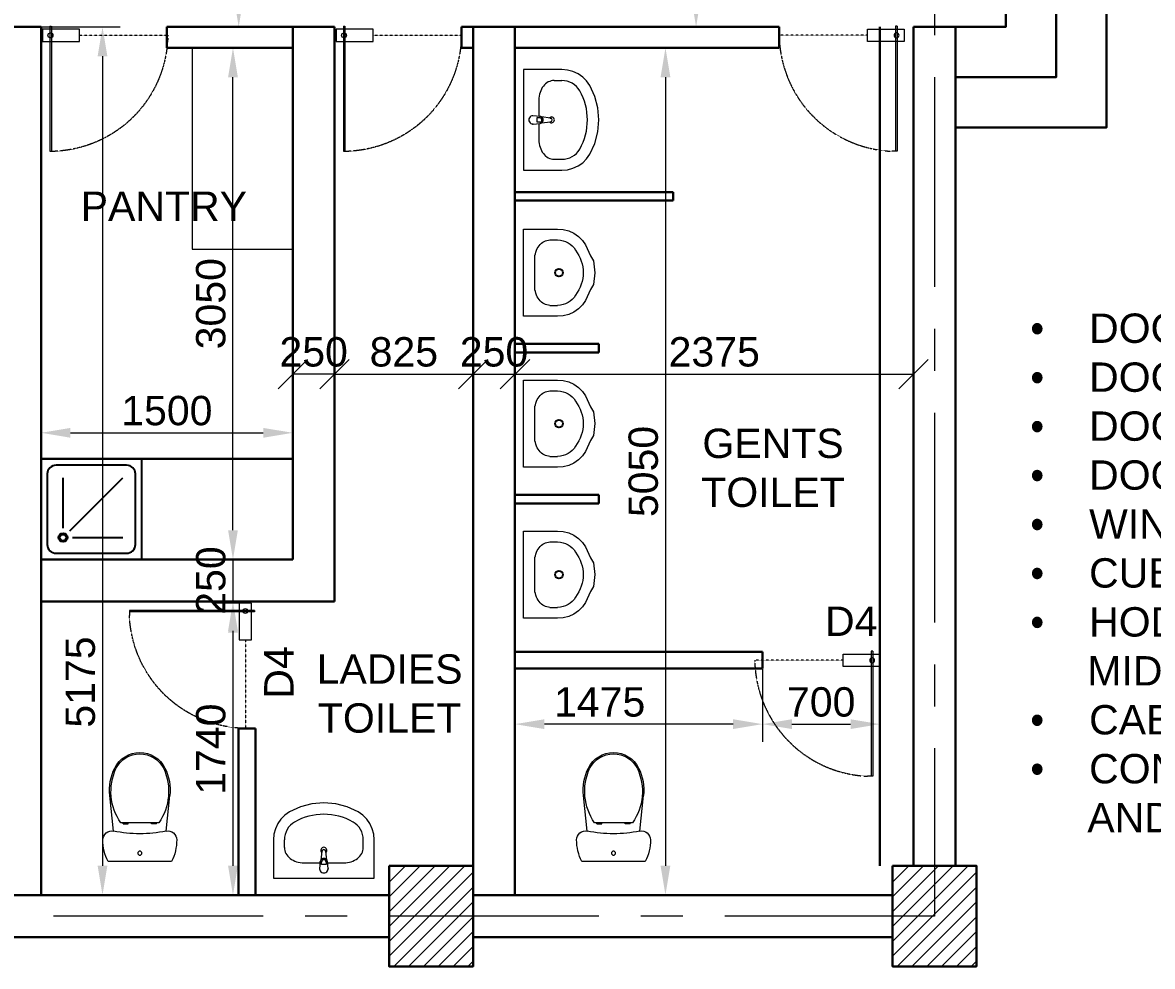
# Model space of a CAD drawing. Header units: millimetres. Extents: x 131588 to 171225, y -200198 to -177978.
# Drawn here: x 148475 to 155209, y -193518 to -187893 of the extents above; entities that cross this region are included whole.
import ezdxf

# ---------------------------------------------------------------- set-up
doc = ezdxf.new("R2010")
doc.units = ezdxf.units.MM
doc.header["$MEASUREMENT"] = 0
doc.linetypes.add('CENTER', pattern=[2, 1.25, -0.25, 0.25, -0.25])
doc.linetypes.add('DASHED2', pattern=[0.375, 0.25, -0.125])
doc.layers.get('0').update_dxf_attribs({"color": 255, "lineweight": 25})
doc.layers.add('ceco.net 360', color=7, linetype='Continuous')
doc.layers.add('ceco.net 367', color=7, linetype='Continuous')
for name, color, linetype, lineweight in [('CEN-1', 1, 'CENTER', 18), ('DIMENSION', 84, 'Continuous', 15), ('DIMLINE', 10, 'Continuous', 18), ('GLASS', 145, 'Continuous', 5), ('MAIN', 3, 'Continuous', 30), ('MAIN-4', 6, 'Continuous', 30), ('SEC', 253, 'Continuous', 15), ('TEXT-1', 7, 'Continuous', 20)]:
    doc.layers.add(name, color=color, linetype=linetype, lineweight=lineweight)
doc.styles.get("Standard").update_dxf_attribs({"font": ''})
doc.styles.get('Standard').set_extended_font_data('Arial')
doc.dimstyles.new('DIM-50', dxfattribs={"dimscale": 50, "dimtxt": 2.5, "dimasz": 2.5, "dimexe": 1.5, "dimexo": 0.05, "dimgap": 0.6, "dimtad": 1, "dimzin": 9, "dimdsep": 46, "dimtxsty": 'Standard', "dimcen": 0, "dimclrd": 32, "dimclre": 32, "dimadec": 0, "dimazin": 0, "dimtp": 0.1, "dimtm": 0.1, "dimtfac": 0.71, "dimtofl": 0, "dimtmove": 1, "dimatfit": 3, "dimfxl": 1, "dimtolj": 1, "dimtzin": 7, "dimlwd": -1, "dimlwe": -1, "dimarcsym": 1})
doc.dimstyles.new('DIM-50$0', dxfattribs={"dimscale": 50, "dimtxt": 2.5, "dimasz": 2.5, "dimexe": 1.5, "dimexo": 0.05, "dimgap": 0.6, "dimtad": 1, "dimzin": 9, "dimdsep": 46, "dimtxsty": 'Standard', "dimcen": 0, "dimclrd": 32, "dimclre": 32, "dimadec": 0, "dimazin": 0, "dimtp": 0.1, "dimtm": 0.1, "dimtfac": 0.71, "dimtofl": 0, "dimtmove": 1, "dimatfit": 3, "dimfxl": 1, "dimtolj": 1, "dimtzin": 7, "dimlwd": -1, "dimlwe": -1, "dimarcsym": 1})

# ---------------------------------------------------------------- blocks, each defined once
blk = doc.blocks.new('gd1')
at = {"layer": 'GLASS', "color": 4, "linetype": 'DASHED2', "ltscale": 0.001}
blk.add_line((345380.4, -498507.9), (345380.4, -497801.8), dxfattribs=at)
at = {"layer": 'GLASS'}
for p, q in [((345331.4, -498507.9), (345429.4, -498507.9)), ((345331.4, -498801.8), (345331.4, -498507.9)), ((345429.4, -498507.9), (345429.4, -498801.8)), ((345429.4, -498801.8), (345331.4, -498801.8))]:
    blk.add_line(p, q, dxfattribs=at)
at = {"layer": 'GLASS', "color": 4}
for p, q in [((344453.9, -498744), (344453.9, -498702.2)), ((345453.9, -498732), (344453.9, -498732)), ((345453.9, -498744), (345453.9, -498732.3)), ((345453.9, -498744), (344453.9, -498744))]:
    blk.add_line(p, q, dxfattribs=at)
at = {"layer": 'GLASS', "color": 4, "linetype": 'DASHED2'}
blk.add_ellipse((345430.5, -498780.7), major_axis=(-687, 717.8), ratio=0.969274, start_param=-0.727797, end_param=0.74268, dxfattribs=at)
at = {"layer": 'GLASS', "extrusion": (8.38188e-23, -2.79396e-23, -1)}
blk.add_ellipse((345379.9, -498739.7), major_axis=(-13.9, 13.9), ratio=1, start_param=6.283185307179586, end_param=12.56637061435917, dxfattribs=at)
blk = doc.blocks.new('*D615')
at = {"layer": 'Defpoints', "color": 0, "ltscale": 100, "transparency": 16777216}
for p in [(149625.5, -188043.1, 0), (149728.7, -188043.1), (149625.5, -191093.1)]:
    blk.add_point(p, dxfattribs=at)
at = {"layer": 'DIMLINE', "color": 32, "linetype": 'ByBlock', "ltscale": 100, "transparency": 16777216}
for p, q in [((149629, -188043.1), (149833.7, -188043.1)), ((149728.7, -190918.1), (149728.7, -188218.1)), ((149629, -191093.1), (149833.7, -191093.1))]:
    blk.add_line(p, q, dxfattribs=at)
at = {"layer": 'DIMLINE', "color": 32, "ltscale": 100, "transparency": 16777216}
for points in [[(149699.5, -188218.1), (149757.8, -188218.1), (149728.7, -188043.1)], [(149699.5, -190918.1), (149757.8, -190918.1), (149728.7, -191093.1)]]:
    blk.add_solid(points, dxfattribs=at)
at = {"layer": 'DIMLINE', "color": 0, "ltscale": 100, "transparency": 16777216, "insert": (149597.3, -189568.1), "char_height": 175, "attachment_point": 5, "rotation": 90}
blk.add_mtext('\\A1;3050', dxfattribs=at)
blk = doc.blocks.new('*D616')
at = {"layer": 'Defpoints', "color": 0, "ltscale": 100, "transparency": 16777216}
for p in [(148584.6, -190324.7), (150084.6, -190324.7), (150084.6, -190337.6)]:
    blk.add_point(p, dxfattribs=at)
at = {"layer": 'DIMLINE', "color": 32, "linetype": 'ByBlock', "ltscale": 100, "transparency": 16777216}
for p, q in [((148584.6, -190328.2), (148584.6, -190442.6)), ((148759.6, -190337.6), (149909.6, -190337.6)), ((150084.6, -190328.2), (150084.6, -190442.6))]:
    blk.add_line(p, q, dxfattribs=at)
at = {"layer": 'DIMLINE', "color": 32, "ltscale": 100, "transparency": 16777216}
for points in [[(148759.6, -190308.5), (148759.6, -190366.8), (148584.6, -190337.6)], [(149909.6, -190308.5), (149909.6, -190366.8), (150084.6, -190337.6)]]:
    blk.add_solid(points, dxfattribs=at)
at = {"layer": 'DIMLINE', "color": 0, "ltscale": 100, "transparency": 16777216, "insert": (149334.6, -190206.3), "char_height": 175, "attachment_point": 5}
blk.add_mtext('\\A1;1500', dxfattribs=at)
blk = doc.blocks.new('_Oblique')
at = {"color": 0, "linetype": 'ByBlock', "lineweight": -2}
blk.add_line((-0.5, -0.5), (0.5, 0.5), dxfattribs=at)
blk = doc.blocks.new('*D618')
at = {"layer": 'Defpoints', "color": 0, "ltscale": 100, "transparency": 16777216}
for p in [(150334.6, -189905.6), (151159.6, -189905.6), (151159.6, -189987.6)]:
    blk.add_point(p, dxfattribs=at)
at = {"layer": 'DIMLINE', "color": 32, "linetype": 'ByBlock', "ltscale": 100, "transparency": 16777216}
for p, q in [((150334.6, -189909.1), (150334.6, -190092.6)), ((151159.6, -189909.1), (151159.6, -190092.6)), ((150334.6, -189987.6), (151159.6, -189987.6))]:
    blk.add_line(p, q, dxfattribs=at)
at = {"layer": 'DIMLINE', "color": 32, "ltscale": 100, "transparency": 16777216, "xscale": 175, "yscale": 175, "zscale": 175, "rotation": 180}
blk.add_blockref('_Oblique', (150334.6, -189987.6), dxfattribs=at)
at = {"layer": 'DIMLINE', "color": 32, "ltscale": 100, "transparency": 16777216, "xscale": 175, "yscale": 175, "zscale": 175}
blk.add_blockref('_Oblique', (151159.6, -189987.6), dxfattribs=at)
at = {"layer": 'DIMLINE', "color": 0, "ltscale": 100, "transparency": 16777216, "insert": (150747.1, -189856.3), "char_height": 175, "attachment_point": 5}
blk.add_mtext('\\A1;825', dxfattribs=at)
blk = doc.blocks.new('*D619')
at = {"layer": 'Defpoints', "color": 0, "ltscale": 100, "transparency": 16777216}
for p in [(151159.6, -189905.6), (151409.6, -189972.8), (151409.6, -189987.6)]:
    blk.add_point(p, dxfattribs=at)
at = {"layer": 'DIMLINE', "color": 32, "linetype": 'ByBlock', "ltscale": 100, "transparency": 16777216}
for p, q in [((151159.6, -189909.1), (151159.6, -190092.6)), ((151159.6, -189987.6), (151409.6, -189987.6)), ((151409.6, -189976.3), (151409.6, -190092.6))]:
    blk.add_line(p, q, dxfattribs=at)
at = {"layer": 'DIMLINE', "color": 32, "ltscale": 100, "transparency": 16777216, "xscale": 175, "yscale": 175, "zscale": 175, "rotation": 180}
blk.add_blockref('_Oblique', (151159.6, -189987.6), dxfattribs=at)
at = {"layer": 'DIMLINE', "color": 32, "ltscale": 100, "transparency": 16777216, "xscale": 175, "yscale": 175, "zscale": 175}
blk.add_blockref('_Oblique', (151409.6, -189987.6), dxfattribs=at)
at = {"layer": 'DIMLINE', "color": 0, "ltscale": 100, "transparency": 16777216, "insert": (151284.6, -189856.3), "char_height": 175, "attachment_point": 5}
blk.add_mtext('\\A1;250', dxfattribs=at)
blk = doc.blocks.new('*D620')
at = {"layer": 'Defpoints', "color": 0, "ltscale": 100, "transparency": 16777216}
for p in [(151409.6, -189972.8), (153784.6, -189972.8), (153784.6, -189987.6)]:
    blk.add_point(p, dxfattribs=at)
at = {"layer": 'DIMLINE', "color": 32, "linetype": 'ByBlock', "ltscale": 100, "transparency": 16777216}
for p, q in [((151409.6, -189976.3), (151409.6, -190092.6)), ((151409.6, -189987.6), (153784.6, -189987.6)), ((153784.6, -189976.3), (153784.6, -190092.6))]:
    blk.add_line(p, q, dxfattribs=at)
at = {"layer": 'DIMLINE', "color": 32, "ltscale": 100, "transparency": 16777216, "xscale": 175, "yscale": 175, "zscale": 175, "rotation": 180}
blk.add_blockref('_Oblique', (151409.6, -189987.6), dxfattribs=at)
at = {"layer": 'DIMLINE', "color": 32, "ltscale": 100, "transparency": 16777216, "xscale": 175, "yscale": 175, "zscale": 175}
blk.add_blockref('_Oblique', (153784.6, -189987.6), dxfattribs=at)
at = {"layer": 'DIMLINE', "color": 0, "ltscale": 100, "transparency": 16777216, "insert": (152597.1, -189856.2), "char_height": 175, "attachment_point": 5}
blk.add_mtext('\\A1;2375', dxfattribs=at)
blk = doc.blocks.new('*D621')
at = {"layer": 'Defpoints', "color": 0, "ltscale": 100, "transparency": 16777216}
for p in [(150334.6, -189905.6), (150084.6, -189982), (150084.6, -189987.6)]:
    blk.add_point(p, dxfattribs=at)
at = {"layer": 'DIMLINE', "color": 32, "linetype": 'ByBlock', "ltscale": 100, "transparency": 16777216}
for p, q in [((150334.6, -189909.1), (150334.6, -190092.6)), ((150084.6, -189985.5), (150084.6, -190092.6)), ((150334.6, -189987.6), (150084.6, -189987.6))]:
    blk.add_line(p, q, dxfattribs=at)
at = {"layer": 'DIMLINE', "color": 32, "ltscale": 100, "transparency": 16777216, "xscale": 175, "yscale": 175, "zscale": 175, "rotation": 180}
blk.add_blockref('_Oblique', (150084.6, -189987.6), dxfattribs=at)
at = {"layer": 'DIMLINE', "color": 32, "ltscale": 100, "transparency": 16777216, "xscale": 175, "yscale": 175, "zscale": 175}
blk.add_blockref('_Oblique', (150334.6, -189987.6), dxfattribs=at)
at = {"layer": 'DIMLINE', "color": 0, "ltscale": 100, "transparency": 16777216, "insert": (150209.6, -189856.3), "char_height": 175, "attachment_point": 5}
blk.add_mtext('\\A1;250', dxfattribs=at)
blk = doc.blocks.new('*D622')
at = {"layer": 'Defpoints', "color": 0, "ltscale": 100, "transparency": 16777216}
for p in [(149625.5, -191093.1), (149728.7, -191343.1), (149766.3, -191343.1)]:
    blk.add_point(p, dxfattribs=at)
at = {"layer": 'DIMLINE', "color": 32, "linetype": 'ByBlock', "ltscale": 100, "transparency": 16777216}
for p, q in [((149728.7, -190918.1), (149728.7, -190743.1)), ((149629, -191093.1), (149833.7, -191093.1)), ((149728.7, -191093.1), (149728.7, -191343.1)), ((149762.8, -191343.1), (149623.7, -191343.1)), ((149728.7, -191518.1), (149728.7, -191693.1))]:
    blk.add_line(p, q, dxfattribs=at)
at = {"layer": 'DIMLINE', "color": 32, "ltscale": 100, "transparency": 16777216}
for points in [[(149699.5, -190918.1), (149757.8, -190918.1), (149728.7, -191093.1)], [(149699.5, -191518.1), (149757.8, -191518.1), (149728.7, -191343.1)]]:
    blk.add_solid(points, dxfattribs=at)
at = {"layer": 'DIMLINE', "color": 0, "ltscale": 100, "transparency": 16777216, "insert": (149597.3, -191218.1), "char_height": 175, "attachment_point": 5, "rotation": 90}
blk.add_mtext('\\A1;250', dxfattribs=at)
blk = doc.blocks.new('*D623')
at = {"layer": 'Defpoints', "color": 0, "ltscale": 100, "transparency": 16777216}
for p in [(149766.3, -191353.1, 0), (149728.7, -193093.1), (149766.3, -193093.1)]:
    blk.add_point(p, dxfattribs=at)
at = {"layer": 'DIMLINE', "color": 32, "linetype": 'ByBlock', "ltscale": 100, "transparency": 16777216}
for p, q in [((149762.8, -191353.1), (149623.7, -191353.1)), ((149728.7, -191528.1), (149728.7, -192918.1)), ((149762.8, -193093.1), (149623.7, -193093.1))]:
    blk.add_line(p, q, dxfattribs=at)
at = {"layer": 'DIMLINE', "color": 32, "ltscale": 100, "transparency": 16777216}
for points in [[(149699.5, -191528.1), (149757.8, -191528.1), (149728.7, -191353.1)], [(149699.5, -192918.1), (149757.8, -192918.1), (149728.7, -193093.1)]]:
    blk.add_solid(points, dxfattribs=at)
at = {"layer": 'DIMLINE', "color": 0, "ltscale": 100, "transparency": 16777216, "insert": (149597.3, -192223.1), "char_height": 175, "attachment_point": 5, "rotation": 90}
blk.add_mtext('\\A1;1740', dxfattribs=at)
blk = doc.blocks.new('*D624')
at = {"layer": 'Defpoints', "color": 0, "ltscale": 100, "transparency": 16777216}
for p in [(152286.7, -188043.1), (152306.3, -193093.1), (152452.2, -193093.1)]:
    blk.add_point(p, dxfattribs=at)
at = {"layer": 'DIMLINE', "color": 32, "linetype": 'ByBlock', "ltscale": 100, "transparency": 16777216}
for p, q in [((152290.2, -188043.1), (152411.3, -188043.1)), ((152306.3, -188218.1), (152306.3, -192918.1)), ((152448.7, -193093.1), (152201.3, -193093.1))]:
    blk.add_line(p, q, dxfattribs=at)
at = {"layer": 'DIMLINE', "color": 32, "ltscale": 100, "transparency": 16777216}
for points in [[(152277.2, -188218.1), (152335.5, -188218.1), (152306.3, -188043.1)], [(152277.2, -192918.1), (152335.5, -192918.1), (152306.3, -193093.1)]]:
    blk.add_solid(points, dxfattribs=at)
at = {"layer": 'DIMLINE', "color": 0, "ltscale": 100, "transparency": 16777216, "insert": (152175, -190568.1), "char_height": 175, "attachment_point": 5, "rotation": 90}
blk.add_mtext('\\A1;5050', dxfattribs=at)
blk = doc.blocks.new('*D640')
at = {"layer": 'Defpoints', "color": 0, "ltscale": 100, "transparency": 16777216}
for p in [(148584.6, -187918.1), (148584.6, -193093.1), (148951.1, -193093.1)]:
    blk.add_point(p, dxfattribs=at)
at = {"layer": 'DIMLINE', "color": 32, "linetype": 'ByBlock', "ltscale": 100, "transparency": 16777216}
for p, q in [((148588.1, -187918.1), (149056.1, -187918.1)), ((148951.1, -188093.1), (148951.1, -192918.1)), ((148588.1, -193093.1), (149056.1, -193093.1))]:
    blk.add_line(p, q, dxfattribs=at)
at = {"layer": 'DIMLINE', "color": 32, "ltscale": 100, "transparency": 16777216}
for points in [[(148921.9, -188093.1), (148980.3, -188093.1), (148951.1, -187918.1)], [(148921.9, -192918.1), (148980.3, -192918.1), (148951.1, -193093.1)]]:
    blk.add_solid(points, dxfattribs=at)
at = {"layer": 'DIMLINE', "color": 0, "ltscale": 100, "transparency": 16777216, "insert": (148819.7, -191823.3), "char_height": 175, "attachment_point": 5, "rotation": 90}
blk.add_mtext('\\A1;5175', dxfattribs=at)
blk = doc.blocks.new('*D659')
at = {"layer": 'Defpoints', "color": 0, "ltscale": 100, "transparency": 16777216}
for p in [(151409.6, -191743.1, 0), (152884.6, -191743.1), (151409.6, -192074.1)]:
    blk.add_point(p, dxfattribs=at)
at = {"layer": 'DIMLINE', "color": 32, "linetype": 'ByBlock', "ltscale": 100, "transparency": 16777216}
for p, q in [((151409.6, -191746.6), (151409.6, -192179.1)), ((152884.6, -191746.6), (152884.6, -192179.1)), ((152709.6, -192074.1), (151584.6, -192074.1))]:
    blk.add_line(p, q, dxfattribs=at)
at = {"layer": 'DIMLINE', "color": 32, "ltscale": 100, "transparency": 16777216}
for points in [[(151584.6, -192045), (151584.6, -192103.3), (151409.6, -192074.1)], [(152709.6, -192045), (152709.6, -192103.3), (152884.6, -192074.1)]]:
    blk.add_solid(points, dxfattribs=at)
at = {"layer": 'DIMLINE', "color": 0, "ltscale": 100, "transparency": 16777216, "insert": (151914.3, -191942.8), "char_height": 175, "attachment_point": 5}
blk.add_mtext('\\A1;1475', dxfattribs=at)
blk = doc.blocks.new('*D660')
at = {"layer": 'Defpoints', "color": 0, "ltscale": 100, "transparency": 16777216}
for p in [(152884.6, -191743.1), (153584.6, -191957.5), (153584.6, -192074.1)]:
    blk.add_point(p, dxfattribs=at)
at = {"layer": 'DIMLINE', "color": 32, "linetype": 'ByBlock', "ltscale": 100, "transparency": 16777216}
for p, q in [((152884.6, -191746.6), (152884.6, -192179.1)), ((153584.6, -191961), (153584.6, -192179.1)), ((153059.6, -192074.1), (153409.6, -192074.1))]:
    blk.add_line(p, q, dxfattribs=at)
at = {"layer": 'DIMLINE', "color": 32, "ltscale": 100, "transparency": 16777216}
for points in [[(153059.6, -192045), (153059.6, -192103.3), (152884.6, -192074.1)], [(153409.6, -192045), (153409.6, -192103.3), (153584.6, -192074.1)]]:
    blk.add_solid(points, dxfattribs=at)
at = {"layer": 'DIMLINE', "color": 0, "ltscale": 100, "transparency": 16777216, "insert": (153234.6, -191942.8), "char_height": 175, "attachment_point": 5}
blk.add_mtext('\\A1;700', dxfattribs=at)
blk = doc.blocks.new('*D675')
at = {"layer": 'Defpoints', "color": 0, "ltscale": 100, "transparency": 16777216}
for p in [(149622.2, -186668.1), (149762.8, -186668.1), (149622.2, -187918.1, 0)]:
    blk.add_point(p, dxfattribs=at)
at = {"layer": 'DIMLINE', "color": 32, "linetype": 'ByBlock', "ltscale": 100, "transparency": 16777216}
for p, q in [((149625.7, -186668.1), (149867.8, -186668.1)), ((149762.8, -187743.1), (149762.8, -186843.1)), ((149625.7, -187918.1), (149867.8, -187918.1))]:
    blk.add_line(p, q, dxfattribs=at)
at = {"layer": 'DIMLINE', "color": 32, "ltscale": 100, "transparency": 16777216}
for points in [[(149733.6, -186843.1), (149792, -186843.1), (149762.8, -186668.1)], [(149733.6, -187743.1), (149792, -187743.1), (149762.8, -187918.1)]]:
    blk.add_solid(points, dxfattribs=at)
at = {"layer": 'DIMLINE', "color": 0, "ltscale": 100, "transparency": 16777216, "insert": (149631.4, -187293.1), "char_height": 175, "attachment_point": 5, "rotation": 90}
blk.add_mtext('\\A1;1250', dxfattribs=at)
blk = doc.blocks.new('*D669')
at = {"layer": 'Defpoints', "color": 0, "ltscale": 100, "transparency": 16777216}
for p in [(152465.7, -186343.1), (152488.9, -186343.1), (152465.7, -187918.1)]:
    blk.add_point(p, dxfattribs=at)
at = {"layer": 'DIMLINE', "color": 32, "linetype": 'ByBlock', "ltscale": 100, "transparency": 16777216}
for p, q in [((152469.2, -186343.1), (152593.9, -186343.1)), ((152488.9, -187743.1), (152488.9, -186518.1)), ((152469.2, -187918.1), (152593.9, -187918.1))]:
    blk.add_line(p, q, dxfattribs=at)
at = {"layer": 'DIMLINE', "color": 32, "ltscale": 100, "transparency": 16777216}
for points in [[(152459.7, -186518.1), (152518.1, -186518.1), (152488.9, -186343.1)], [(152459.7, -187743.1), (152518.1, -187743.1), (152488.9, -187918.1)]]:
    blk.add_solid(points, dxfattribs=at)
at = {"layer": 'DIMLINE', "color": 0, "ltscale": 100, "transparency": 16777216, "insert": (152357.5, -187130.6), "char_height": 175, "attachment_point": 5, "rotation": 90}
blk.add_mtext('\\A1;1575', dxfattribs=at)

msp = doc.modelspace()

# ---------------------------------------------------------------- hatches: boundary and pattern name
at = {"layer": 'SEC', "ltscale": 100}
h = msp.add_hatch(dxfattribs=at)
h.set_pattern_fill('ANSI31', color=8, scale=500)
h.set_pattern_definition([(45, (83442.82, -174053.416), (-44.194174, 44.194174), [])])
h.paths.add_polyline_path([(150659.578, -192918.138), (151159.578, -192918.138), (151159.578, -193518.138), (150659.578, -193518.138)])
h = msp.add_hatch(dxfattribs=at)
h.set_pattern_fill('ANSI31', color=8, scale=500)
h.set_pattern_definition([(45, (86442.82, -174053.416), (-44.194174, 44.194174), [])])
h.paths.add_polyline_path([(153659.578, -192918.138), (154159.578, -192918.138), (154159.578, -193518.138), (153659.578, -193518.138)])

# ---------------------------------------------------------------- linework, layer by layer
at = {"layer": 'ceco.net 360', "linetype": 'Continuous'}
for centre in [(151671.64, -189383.131, 0), (151671.64, -190283.131, 0), (151671.64, -190283.131, 0), (151671.64, -191183.131, 0)]:
    msp.add_circle(centre, 22.79, dxfattribs=at)
at = {"layer": 'ceco.net 367', "linetype": 'Continuous'}
for p, q in [((149184.578, -190493.138), (148584.578, -190493.138)), ((148584.578, -190493.138), (148584.578, -191093.138)), ((149184.578, -191093.138), (149184.578, -190493.138)), ((149094.578, -190530.638), (148674.578, -190530.638)), ((148622.078, -190583.138), (148622.078, -191003.138)), ((148715.828, -190905.638), (148715.828, -190605.638)), ((148755.602, -190922.113), (149072.078, -190605.638)), ((149147.078, -191003.138), (149147.078, -190583.138)), ((148772.078, -190961.888), (149072.078, -190961.888)), ((148584.578, -191093.138), (149184.578, -191093.138)), ((148674.578, -191055.638), (149094.578, -191055.638))]:
    msp.add_line(p, q, dxfattribs=at)
for centre, major_axis, start_param, end_param in [((148674.578, -190583.138), (-37.123, -37.123), 3.92699082, 5.49778714), ((149094.578, -190583.138), (-37.123, 37.123), 3.92699082, 5.49778714), ((148715.828, -190961.888), (-18.562, 18.562), 5.49778714, 11.78097245), ((148715.828, -190961.888), (-13.258, 13.258), 5.49778714, 11.78097245), ((148674.578, -191003.138), (-37.123, 37.123), 0.78539816, 2.35619449), ((149094.578, -191003.138), (-37.123, -37.123), 0.78539816, 2.35619449)]:
    msp.add_ellipse(centre, major_axis=major_axis, ratio=1, start_param=start_param, end_param=end_param, dxfattribs=at)
at = {"layer": 'CEN-1', "ltscale": 1000}
msp.add_lwpolyline([(133909.578, -180218.138), (153909.578, -180218.138), (153909.578, -193218.138), (133909.578, -193218.138)], close=True, dxfattribs=at)
at = {"layer": 'MAIN', "linetype": 'Continuous', "lineweight": 20}
for p, q in [((151688.663, -188172.538, 0), (151459.572, -188172.538, 0)), ((151459.572, -188172.538, 0), (151459.572, -188772.538, 0)), ((151722.385, -188175.433, 0), (151688.663, -188172.538, 0)), ((151755.029, -188184.025, 0), (151722.385, -188175.433, 0)), ((151785.552, -188198.039, 0), (151755.029, -188184.025, 0)), ((151812.979, -188217.029, 0), (151785.552, -188198.039, 0)), ((151642.845, -188237.755, 0), (151688.663, -188237.755, 0)), ((151836.432, -188240.386, 0), (151812.979, -188217.029, 0)), ((151855.163, -188267.364, 0), (151836.432, -188240.386, 0)), ((151885.104, -188332.556, 0), (151855.163, -188267.364, 0)), ((151903.403, -188401.577, 0), (151885.104, -188332.556, 0)), ((151551.89, -188353.712, 0), (151551.89, -188450.875, 0)), ((151909.558, -188472.538, 0), (151903.403, -188401.577, 0)), ((151558.843, -188451.538, 0), (151516.89, -188447.538, 0)), ((151541.8, -188458.938, 0), (151556.671, -188458.938, 0)), ((151541.8, -188486.138, 0), (151541.8, -188458.938, 0)), ((151621.29, -188461.438, 0), (151568.356, -188454.808, 0)), ((151903.403, -188543.499, 0), (151909.558, -188472.538, 0)), ((151516.89, -188497.538, 0), (151558.843, -188493.538, 0)), ((151556.671, -188486.138, 0), (151541.8, -188486.138, 0)), ((151551.89, -188494.201, 0), (151551.89, -188591.364, 0)), ((151568.356, -188490.268, 0), (151621.29, -188483.638, 0)), ((151885.104, -188612.52, 0), (151903.403, -188543.499, 0)), ((151836.432, -188704.69, 0), (151855.163, -188677.712, 0)), ((151855.163, -188677.712, 0), (151885.104, -188612.52, 0)), ((151642.845, -188707.321, 0), (151688.663, -188707.321, 0)), ((151785.552, -188747.037, 0), (151812.979, -188728.047, 0)), ((151812.979, -188728.047, 0), (151836.432, -188704.69, 0)), ((151459.572, -188772.538, 0), (151688.663, -188772.538, 0)), ((151688.663, -188772.538, 0), (151722.385, -188769.643, 0)), ((151722.385, -188769.643, 0), (151755.029, -188761.051, 0)), ((151755.029, -188761.051, 0), (151785.552, -188747.037, 0)), ((151459.572, -189123.131, 0), (151663.663, -189123.131, 0)), ((151459.572, -189643.131, 0), (151459.572, -189123.131, 0)), ((151663.663, -189123.131, 0), (151697.385, -189126.026, 0)), ((151697.385, -189126.026, 0), (151730.029, -189134.618, 0)), ((151730.029, -189134.618, 0), (151760.552, -189148.632, 0)), ((151760.552, -189148.632, 0), (151787.979, -189167.622, 0)), ((151617.845, -189188.348, 0), (151663.663, -189188.348, 0)), ((151787.979, -189167.622, 0), (151811.432, -189190.979, 0)), ((151811.432, -189190.979, 0), (151830.163, -189217.957, 0)), ((151830.163, -189217.957, 0), (151860.104, -189283.149, 0)), ((151860.104, -189283.149, 0), (151878.403, -189312.169, 0)), ((151526.89, -189461.957, 0), (151526.89, -189304.305, 0)), ((151878.403, -189312.169, 0), (151884.558, -189383.131, 0)), ((151884.558, -189383.131, 0), (151878.403, -189454.092, 0)), ((151860.104, -189483.113, 0), (151830.163, -189548.305, 0)), ((151878.403, -189454.092, 0), (151860.104, -189483.113, 0)), ((151830.163, -189548.305, 0), (151811.432, -189575.283, 0)), ((151617.845, -189577.913, 0), (151663.663, -189577.913, 0)), ((151760.552, -189617.629, 0), (151730.029, -189631.644, 0)), ((151787.979, -189598.64, 0), (151760.552, -189617.629, 0)), ((151811.432, -189575.283, 0), (151787.979, -189598.64, 0)), ((151663.663, -189643.131, 0), (151459.572, -189643.131, 0)), ((151697.385, -189640.236, 0), (151663.663, -189643.131, 0)), ((151730.029, -189631.644, 0), (151697.385, -189640.236, 0)), ((151459.572, -190023.131, 0), (151663.663, -190023.131, 0)), ((151459.572, -190543.131, 0), (151459.572, -190023.131, 0)), ((151459.572, -190023.131, 0), (151663.663, -190023.131, 0)), ((151459.572, -190543.131, 0), (151459.572, -190023.131, 0)), ((151663.663, -190023.131, 0), (151697.385, -190026.026, 0)), ((151663.663, -190023.131, 0), (151697.385, -190026.026, 0)), ((151617.845, -190088.348, 0), (151663.663, -190088.348, 0)), ((151617.845, -190088.348, 0), (151663.663, -190088.348, 0)), ((151697.385, -190026.026, 0), (151730.029, -190034.618, 0)), ((151697.385, -190026.026, 0), (151730.029, -190034.618, 0)), ((151730.029, -190034.618, 0), (151760.552, -190048.632, 0)), ((151730.029, -190034.618, 0), (151760.552, -190048.632, 0)), ((151760.552, -190048.632, 0), (151787.979, -190067.622, 0)), ((151760.552, -190048.632, 0), (151787.979, -190067.622, 0)), ((151787.979, -190067.622, 0), (151811.432, -190090.979, 0)), ((151787.979, -190067.622, 0), (151811.432, -190090.979, 0)), ((151811.432, -190090.979, 0), (151830.163, -190117.957, 0)), ((151811.432, -190090.979, 0), (151830.163, -190117.957, 0)), ((151830.163, -190117.957, 0), (151860.104, -190183.149, 0)), ((151830.163, -190117.957, 0), (151860.104, -190183.149, 0)), ((151526.89, -190361.957, 0), (151526.89, -190204.305, 0)), ((151526.89, -190361.957, 0), (151526.89, -190204.305, 0)), ((151860.104, -190183.149, 0), (151878.403, -190212.169, 0)), ((151860.104, -190183.149, 0), (151878.403, -190212.169, 0)), ((151878.403, -190212.169, 0), (151884.558, -190283.131, 0)), ((151878.403, -190212.169, 0), (151884.558, -190283.131, 0)), ((151884.558, -190283.131, 0), (151878.403, -190354.092, 0)), ((151884.558, -190283.131, 0), (151878.403, -190354.092, 0)), ((151878.403, -190354.092, 0), (151860.104, -190383.113, 0)), ((151878.403, -190354.092, 0), (151860.104, -190383.113, 0)), ((151860.104, -190383.113, 0), (151830.163, -190448.305, 0)), ((151860.104, -190383.113, 0), (151830.163, -190448.305, 0)), ((151617.845, -190477.913, 0), (151663.663, -190477.913, 0)), ((151617.845, -190477.913, 0), (151663.663, -190477.913, 0)), ((151811.432, -190475.283, 0), (151787.979, -190498.64, 0)), ((151811.432, -190475.283, 0), (151787.979, -190498.64, 0)), ((151830.163, -190448.305, 0), (151811.432, -190475.283, 0)), ((151830.163, -190448.305, 0), (151811.432, -190475.283, 0)), ((151663.663, -190543.131, 0), (151459.572, -190543.131, 0)), ((151663.663, -190543.131, 0), (151459.572, -190543.131, 0)), ((151697.385, -190540.236, 0), (151663.663, -190543.131, 0)), ((151697.385, -190540.236, 0), (151663.663, -190543.131, 0)), ((151730.029, -190531.644, 0), (151697.385, -190540.236, 0)), ((151730.029, -190531.644, 0), (151697.385, -190540.236, 0)), ((151760.552, -190517.629, 0), (151730.029, -190531.644, 0)), ((151760.552, -190517.629, 0), (151730.029, -190531.644, 0)), ((151787.979, -190498.64, 0), (151760.552, -190517.629, 0)), ((151787.979, -190498.64, 0), (151760.552, -190517.629, 0)), ((151459.572, -190923.131, 0), (151663.663, -190923.131, 0)), ((151459.572, -191443.131, 0), (151459.572, -190923.131, 0)), ((151663.663, -190923.131, 0), (151697.385, -190926.026, 0)), ((151697.385, -190926.026, 0), (151730.029, -190934.618, 0)), ((151730.029, -190934.618, 0), (151760.552, -190948.632, 0)), ((151760.552, -190948.632, 0), (151787.979, -190967.622, 0)), ((151787.979, -190967.622, 0), (151811.432, -190990.979, 0)), ((151617.845, -190988.348, 0), (151663.663, -190988.348, 0)), ((151811.432, -190990.979, 0), (151830.163, -191017.957, 0)), ((151830.163, -191017.957, 0), (151860.104, -191083.149, 0)), ((151860.104, -191083.149, 0), (151878.403, -191112.169, 0)), ((151526.89, -191261.957, 0), (151526.89, -191104.305, 0)), ((151878.403, -191112.169, 0), (151884.558, -191183.131, 0)), ((151884.558, -191183.131, 0), (151878.403, -191254.092, 0)), ((151860.104, -191283.113, 0), (151830.163, -191348.305, 0)), ((151878.403, -191254.092, 0), (151860.104, -191283.113, 0)), ((151830.163, -191348.305, 0), (151811.432, -191375.283, 0)), ((151617.845, -191377.913, 0), (151663.663, -191377.913, 0)), ((151730.029, -191431.644, 0), (151697.385, -191440.236, 0)), ((151760.552, -191417.629, 0), (151730.029, -191431.644, 0)), ((151787.979, -191398.64, 0), (151760.552, -191417.629, 0)), ((151811.432, -191375.283, 0), (151787.979, -191398.64, 0)), ((151663.663, -191443.131, 0), (151459.572, -191443.131, 0)), ((151697.385, -191440.236, 0), (151663.663, -191443.131, 0)), ((149017.217, -192711.743), (148994.457, -192500.115)), ((149329.768, -192711.743), (149352.528, -192500.115)), ((151840.603, -192711.743), (151817.843, -192500.115)), ((152153.154, -192711.743), (152175.914, -192500.115)), ((150130.334, -192567.606), (150065.142, -192597.547)), ((150199.354, -192549.307), (150130.334, -192567.606)), ((150270.316, -192543.151), (150199.354, -192549.307)), ((150341.277, -192549.307), (150270.316, -192543.151)), ((150410.298, -192567.606), (150341.277, -192549.307)), ((150475.49, -192597.547), (150410.298, -192567.606)), ((150014.807, -192639.731), (149995.817, -192667.158)), ((150038.164, -192616.278), (150014.807, -192639.731)), ((150065.142, -192597.547), (150038.164, -192616.278)), ((150502.468, -192616.278), (150475.49, -192597.547)), ((150525.825, -192639.731), (150502.468, -192616.278)), ((150544.814, -192667.158), (150525.825, -192639.731)), ((149286.006, -192662.394), (149060.977, -192662.394)), ((149981.803, -192697.681), (149973.211, -192730.325)), ((149995.817, -192667.158), (149981.803, -192697.681)), ((150558.829, -192697.681), (150544.814, -192667.158)), ((150567.421, -192730.325), (150558.829, -192697.681)), ((152109.392, -192662.394), (151884.363, -192662.394)), ((149973.211, -192730.325), (149970.316, -192764.047)), ((149970.316, -192764.047), (149970.316, -192993.138)), ((150035.533, -192809.865), (150035.533, -192764.047)), ((150505.099, -192809.865), (150505.099, -192764.047)), ((150570.316, -192764.047), (150567.421, -192730.325)), ((150570.316, -192993.138), (150570.316, -192764.047)), ((150259.216, -192831.42), (150252.586, -192884.354)), ((150288.046, -192884.354), (150281.416, -192831.42)), ((149362.407, -192893.138), (148984.578, -192893.138)), ((150151.49, -192900.82), (150248.653, -192900.82)), ((150249.316, -192893.867), (150245.316, -192935.82)), ((150256.716, -192910.909), (150256.716, -192896.039)), ((150283.916, -192910.909), (150256.716, -192910.909)), ((150283.916, -192896.039), (150283.916, -192910.909)), ((150295.316, -192935.82), (150291.316, -192893.867)), ((150291.979, -192900.82), (150389.142, -192900.82)), ((152185.793, -192893.138), (151807.964, -192893.138)), ((149970.316, -192993.138), (150570.316, -192993.138))]:
    msp.add_line(p, q, dxfattribs=at)
at = {"layer": 'MAIN', "ltscale": 1000}
for p, q in [((151409.572, -189808.131, 0), (151909.572, -189808.131, 0)), ((151909.572, -189808.131, 0), (151909.572, -189858.131, 0)), ((151409.572, -189858.131, 0), (151909.572, -189858.131, 0)), ((151409.572, -190708.131, 0), (151909.572, -190708.131, 0)), ((151409.572, -190758.131, 0), (151909.572, -190758.131, 0)), ((151909.572, -190708.131, 0), (151909.572, -190758.131, 0))]:
    msp.add_line(p, q, dxfattribs=at)
at = {"layer": 'MAIN', "lineweight": 20}
for p, q in [((149074.385, -192668.968), (149074.385, -192662.394)), ((149074.385, -192668.968), (149104.284, -192668.968)), ((149104.284, -192668.968), (149104.284, -192662.394)), ((149242.699, -192668.968), (149242.699, -192662.394)), ((149272.598, -192668.968), (149242.699, -192668.968)), ((149272.598, -192668.968), (149272.598, -192662.394)), ((151897.771, -192668.968), (151897.771, -192662.394)), ((151897.771, -192668.968), (151927.67, -192668.968)), ((151927.67, -192668.968), (151927.67, -192662.394)), ((152066.085, -192668.968), (152066.085, -192662.394)), ((152095.984, -192668.968), (152066.085, -192668.968)), ((152095.984, -192668.968), (152095.984, -192662.394))]:
    msp.add_line(p, q, dxfattribs=at)
at = {"layer": 'MAIN', "color": 0, "lineweight": 20, "elevation": 0}
msp.add_lwpolyline([(150084.578, -189243.138), (150084.578, -188043.138), (149484.578, -188043.138), (149484.578, -189243.138)], close=True, dxfattribs=at)
at = {"layer": 'MAIN', "ltscale": 100}
for points in [[(150659.578, -192918.138), (151159.578, -192918.138), (151159.578, -193518.138), (150659.578, -193518.138)], [(153659.578, -192918.138), (154159.578, -192918.138), (154159.578, -193518.138), (153659.578, -193518.138)]]:
    msp.add_lwpolyline(points, close=True, dxfattribs=at)
at = {"layer": 'MAIN', "color": 6}
msp.add_polyline3d([(149862.407, -192099.523, 0), (149862.407, -193093.138, 0), (149762.407, -193093.138, 0), (149762.407, -192099.523, 0), (149862.407, -192099.523, 0)], dxfattribs=at)
at = {"layer": 'MAIN', "linetype": 'Continuous', "lineweight": 20}
for centre, major_axis, ratio, start_param, end_param in [((151642.845, -188353.842, 0), (0, 116.066), 0.78364566, 0, 1.57079633), ((151688.663, -188353.686, 0), (-121.2, 0), 0.95652174, 3.63856748, 4.71238898), ((151459.572, -188472.538, 0), (-381.818, 0), 0.95652174, 2.64461781, 3.63856749), ((151516.89, -188472.538, 0), (-17.678, 17.678), 1, 5.49778714, 8.6393798), ((151556.671, -188472.538, 0), (-9.617, 9.617), 1, 2.35619449, 5.49778714), ((151556.943, -188472.538, 0), (-14.91, -14.91), 1, 3.35502852, 3.83676415), ((151556.943, -188472.538, 0), (-14.91, 14.91), 1, 2.92815678, 4.92582485), ((151627.072, -188472.538, 0), (-12.374, -12.374), 1, 6.2513512, 11.02740839), ((151619.9, -188472.538, 0), (-7.91, -7.91), 1, 0.90999591, 3.80239307), ((151556.943, -188472.538, 0), (-14.91, 14.91), 1, 2.44642116, 2.92815678), ((151642.845, -188591.234, 0), (0, -116.066), 0.78364566, -1.57079633, 0), ((151688.663, -188591.39, 0), (-121.2, 0), 0.95652174, 1.57079633, 2.64461782), ((150270.316, -192993.138), (0, -381.818), 0.95652174, 2.64461781, 3.63856749), ((150151.464, -192764.047), (0, -121.2), 0.95652174, 3.63856748, 4.71238898), ((150389.168, -192764.047), (0, -121.2), 0.95652174, 1.57079633, 2.64461782), ((150151.62, -192809.865), (-116.066, 0), 0.78364566, 0, 1.57079633), ((150270.316, -192825.638), (12.374, -12.374), 1, 6.2513512, 11.02740839), ((150270.316, -192832.81), (7.91, -7.91), 1, 0.90999591, 3.80239307), ((150389.012, -192809.865), (116.066, 0), 0.78364566, -1.57079633, 0), ((150270.316, -192895.767), (14.91, -14.91), 1, 3.35502852, 3.83676415), ((150270.316, -192895.767), (-14.91, -14.91), 1, 2.92815678, 4.92582485), ((150270.316, -192896.039), (-9.617, -9.617), 1, 2.35619449, 5.49778714), ((150270.316, -192895.767), (-14.91, -14.91), 1, 2.44642116, 2.92815678), ((150270.316, -192935.82), (-17.678, -17.678), 1, 5.49778714, 8.6393798)]:
    msp.add_ellipse(centre, major_axis=major_axis, ratio=ratio, start_param=start_param, end_param=end_param, dxfattribs=at)
at = {"layer": 'MAIN', "linetype": 'Continuous', "lineweight": 20, "extrusion": (0, 0, -1)}
for centre, major_axis, ratio, start_param, end_param in [((151617.845, -189304.435, 0), (0, 116.066), 0.78364566, -1.57079633, 0), ((151663.663, -189304.279, 0), (-121.2, 0), 0.95652174, 1.57079633, 2.64461782), ((151434.572, -189383.131, 0), (-381.818, 0), 0.73678847, 2.64461781, 3.63856749), ((151617.845, -189461.827, 0), (0, -116.066), 0.78364566, 0, 1.57079633), ((151663.663, -189461.983, 0), (-121.2, 0), 0.95652174, 3.63856748, 4.71238898), ((151617.845, -190204.435, 0), (0, 116.066), 0.78364566, -1.57079633, 0), ((151617.845, -190204.435, 0), (0, 116.066), 0.78364566, -1.57079633, 0), ((151663.663, -190204.279, 0), (-121.2, 0), 0.95652174, 1.57079633, 2.64461782), ((151663.663, -190204.279, 0), (-121.2, 0), 0.95652174, 1.57079633, 2.64461782), ((151434.572, -190283.131, 0), (-381.818, 0), 0.73678847, 2.64461781, 3.63856749), ((151434.572, -190283.131, 0), (-381.818, 0), 0.73678847, 2.64461781, 3.63856749), ((151617.845, -190361.827, 0), (0, -116.066), 0.78364566, 0, 1.57079633), ((151617.845, -190361.827, 0), (0, -116.066), 0.78364566, 0, 1.57079633), ((151663.663, -190361.983, 0), (-121.2, 0), 0.95652174, 3.63856748, 4.71238898), ((151663.663, -190361.983, 0), (-121.2, 0), 0.95652174, 3.63856748, 4.71238898), ((151617.845, -191104.435, 0), (0, 116.066), 0.78364566, -1.57079633, 0), ((151663.663, -191104.279, 0), (-121.2, 0), 0.95652174, 1.57079633, 2.64461782), ((151434.572, -191183.131, 0), (-381.818, 0), 0.73678847, 2.64461781, 3.63856749), ((151617.845, -191261.827, 0), (0, -116.066), 0.78364566, 0, 1.57079633), ((151663.663, -191261.983, 0), (-121.2, 0), 0.95652174, 3.63856748, 4.71238898), ((149173.492, -192409.414), (166.894, 0), 0.99630021, 3.60191601, 5.82285856), ((151996.878, -192409.414), (166.894, 0), 0.99630021, 3.60191601, 5.82285856), ((149173.488, -192409.425), (158.858, 0), 0.99630021, 3.60199022, 5.82280807), ((151996.874, -192409.425), (158.858, 0), 0.99630021, 3.60199022, 5.82280807), ((149329.411, -192474.828), (-327.871, 0), 0.99630021, -0.61162275, 0.42847005), ((149292.631, -192468.28), (-299.882, 0), 0.99630021, -0.10675507, 0.46034997), ((149017.572, -192474.828), (327.871, 0), 0.99630021, -0.42847005, 0.61162275), ((149054.351, -192468.28), (299.882, 0), 0.99630021, -0.46034997, 0.10675507), ((152152.797, -192474.828), (-327.871, 0), 0.99630021, -0.61162275, 0.42847005), ((152116.017, -192468.28), (-299.882, 0), 0.99630021, -0.10675507, 0.46034997), ((151840.958, -192474.828), (327.871, 0), 0.99630021, -0.42847005, 0.61162275), ((151877.737, -192468.28), (299.882, 0), 0.99630021, -0.46034997, 0.10675507), ((149006.638, -192763.632), (53.145, 0), 0.99630021, 3.14162819, 4.91278381), ((149173.493, -191945.332), (-784.97, 0), 0.99630021, 4.51196766, 4.91281386), ((149173.492, -191945.342), (784.96, 0), 0.99630021, 1.37036961, 1.77122245), ((149340.347, -192763.632), (-53.145, 0), 0.99630021, 1.3704015, 3.14155712), ((151830.024, -192763.632), (53.145, 0), 0.99630021, 3.14162819, 4.91278381), ((151996.879, -191945.332), (-784.97, 0), 0.99630021, 4.51196766, 4.91281386), ((151996.878, -191945.342), (784.96, 0), 0.99630021, 1.37036961, 1.77122245), ((152163.733, -192763.632), (-53.145, 0), 0.99630021, 1.3704015, 3.14155712), ((149240.813, -192763.632), (-287.32, 0), 0.99630021, -0.46946631, 0.00000828), ((149106.172, -192763.632), (287.32, 0), 0.99630021, -0.00000828, 0.46946631), ((152064.199, -192763.632), (-287.32, 0), 0.99630021, -0.46946631, 0.00000828), ((151929.558, -192763.632), (287.32, 0), 0.99630021, -0.00000828, 0.46946631)]:
    msp.add_ellipse(centre, major_axis=major_axis, ratio=ratio, start_param=start_param, end_param=end_param, dxfattribs=at)
for centre in [(149173.492, -192843.402), (151996.878, -192843.402)]:
    msp.add_ellipse(centre, major_axis=(12.187, 0), ratio=0.99630021, dxfattribs=at)
at = {"layer": 'MAIN', "linetype": 'Continuous', "lineweight": 20}
for p in [(151558.843, -188451.538, 0), (151621.29, -188461.438, 0), (151516.89, -188497.538, 0), (151568.356, -188490.268, 0), (150259.216, -192831.42), (150249.316, -192893.867), (150288.046, -192884.354), (150295.316, -192935.82)]:
    msp.add_point(p, dxfattribs=at)
at = {"layer": 'MAIN-4', "ltscale": 1000}
for p, q in [((148584.578, -187918.138, 0), (148334.578, -187918.138, 0)), ((148584.578, -193093.138), (148584.578, -187918.138)), ((149334.578, -187918.138, 0), (150334.578, -187918.138, 0)), ((149334.578, -187918.138, 0), (149334.578, -188043.138, 0)), ((150084.578, -191093.138), (150084.578, -187918.138)), ((150334.578, -191343.138), (150334.578, -187918.138)), ((151090.501, -187918.602, 0), (151159.578, -187918.138)), ((151090.501, -187918.602, 0), (151090.501, -188043.602, 0)), ((151159.578, -193093.138), (151159.578, -187918.138)), ((151159.578, -187918.138), (151409.578, -187918.138)), ((151409.578, -193093.138), (151409.578, -187918.138)), ((151409.578, -187918.138), (152983.605, -187918.138)), ((151409.578, -187918.138), (151409.578, -188043.138)), ((152983.605, -188043.138), (152983.605, -187918.138)), ((154034.578, -187918.138), (153784.578, -187918.138)), ((149334.578, -188043.138, 0), (150084.578, -188043.138, 0)), ((151090.501, -188043.602, 0), (151159.578, -188043.138)), ((151409.578, -188043.138), (152983.605, -188043.138)), ((152353.187, -188903.131, 0), (151409.572, -188903.131, 0)), ((152353.193, -188953.131, 0), (152353.193, -188903.131, 0)), ((152353.187, -188953.131, 0), (151409.572, -188953.131, 0)), ((148584.578, -190493.138), (150084.578, -190493.138)), ((150084.578, -191093.138), (148584.578, -191093.138)), ((150334.578, -191343.138), (148584.578, -191343.138)), ((151409.578, -191643.13, 0), (152884.578, -191643.139)), ((152884.578, -191743.139), (152884.578, -191643.139)), ((151409.578, -191743.13, 0), (152884.578, -191743.139))]:
    msp.add_line(p, q, dxfattribs=at)
for points in [[(154034.578, -188518.138), (154934.578, -188518.138), (154934.578, -186118.138), (154159.578, -186118.138)], [(154034.578, -188218.138), (154634.578, -188218.138), (154634.578, -186418.138), (154159.578, -186418.138)], [(154034.578, -187918.138), (154334.578, -187918.138), (154334.578, -186718.138), (154034.578, -186718.138)], [(153584.578, -192918.138), (153584.578, -187918.138)], [(153784.578, -192918.138), (153784.578, -187918.138)], [(154034.578, -192918.138), (154034.578, -187918.138)], [(145491.578, -193093.138), (150659.578, -193093.138)], [(151159.578, -193093.138), (153659.578, -193093.138)], [(145491.578, -193343.138), (150659.578, -193343.138)], [(151159.578, -193343.138), (153659.578, -193343.138)]]:
    msp.add_lwpolyline(points, dxfattribs=at)

# ---------------------------------------------------------------- block references
at = {"layer": 'DIMENSION', "color": 0, "linetype": 'Continuous', "lineweight": 0, "extrusion": (-2.30152e-07, 5.25887e-07, 1), "zscale": 0.746371390228859, "rotation": 270.0000075149937}
for p, xscale, yscale in [((520885.583, -445750.136, -0.133), -0.7463713902288651, 0.7463713902288623), ((522635.583, -445750.136, -0.134), -0.7463713902288653, 0.7463713902288626)]:
    msp.add_blockref('gd1', p, dxfattribs=dict(at, xscale=xscale, yscale=yscale))
at = {"layer": 'DIMENSION', "color": 0, "linetype": 'Continuous', "lineweight": 0, "extrusion": (2.30152e-07, 5.25887e-07, 1), "rotation": 89.99999248500627}
for p, xscale, yscale, zscale in [((-218561.468, -445750.136, -0.063), 0.7463713902288656, 0.7463713902288656, 0.7463713902288656), ((-218706.88, -449475.15, -0.065), 0.746371390228866, 0.746371390228866, 0.746371390228866)]:
    msp.add_blockref('gd1', p, dxfattribs=dict(at, xscale=xscale, yscale=yscale, zscale=zscale))
at = {"layer": 'DIMENSION', "color": 0, "linetype": 'Continuous', "lineweight": 0, "extrusion": (5.25887e-07, 2.30152e-07, 1), "xscale": -0.7463713902288628, "yscale": 0.7463713902288628, "zscale": 0.7463713902288621, "rotation": 180.0000075149869}
msp.add_blockref('gd1', (-107979.138, -563644.596, 0.035), dxfattribs=at)

# ---------------------------------------------------------------- texts
at = {"layer": 'TEXT-1', "char_height": 175}
for s, insert, width, attachment_point in [('PANTRY', (149812.553, -188899.637, 0), 259.85607, 3), ('\\pxi-3,l3,ql,t2,9,11;{\\fSymbol|b0|i0|c2|p18;·^I}DOOR-1^I=^I1200X2000 MAIN DOOR\\P{\\fSymbol|b0|i0|c2|p18;·^I}DOOR-2^I=^I900X2000 EMERGENCY DOOR\\P{\\fSymbol|b0|i0|c2|p18;·^I}DOOR-3^I=^I900X2000 ALUMINIUM DOOR\\P{\\fSymbol|b0|i0|c2|p18;·^I}DOOR-4^I=^I700X2000 ALUMINIUM DOOR\\P{\\fSymbol|b0|i0|c2|p18;·^I}WINDOW^I=^I1500X1200 DOUBLE PARTION\\P{\\fSymbol|b0|i0|c2|p18;·^I}CUBICAL CABIN ALUMINIUM HALF PARTITION\\P{\\fSymbol|b0|i0|c2|p18;·^I}HOD ROOM WOODEN PARTITION AND \\P\\pi0,l0,q*,tz;     MIDDLE GLASS\\P\\pi-3,l3,ql,t2,9,11;{\\fSymbol|b0|i0|c2|p18;·^I}CABIN 1,2 & 3 ALUMINIUM FULL PARTION \\P{\\fSymbol|b0|i0|c2|p18;·^I}CONFERANCE HALL WOODEN PARTITION\\P\\pi0,l0,q*,tz;     AND MIDDLE GLASS', (154481.17, -189626.62), 5849.57167, 1), ('\\pxqc;GENTS TOILET', (153077.404, -190312.797), 259.85607, 3), ('\\pxqc;D4', (153543.441, -191373.345), 259.85607, 3), ('\\pxqc;LADIES \\PTOILET', (150792.274, -191658.104), 259.85607, 3)]:
    msp.add_mtext(s, dxfattribs=dict(at, insert=insert, width=width, attachment_point=attachment_point))
at = {"layer": 'TEXT-1', "insert": (149914.613, -192006.909), "char_height": 175, "width": 481.13063, "attachment_point": 1, "rotation": 90}
msp.add_mtext('\\pxqc;D4', dxfattribs=at)

# ---------------------------------------------------------------- dimensions: what is measured, and where the dimension line sits
at = {"layer": 'DIMLINE', "ltscale": 100}
for base, p1, p2, dimstyle, picture, middle in [((152488.886, -186343.138), (152465.747, -187918.138), (152465.747, -186343.138), 'DIM-50$0', '*D669', (152357.536, -187130.638)), ((149762.795, -186668.138), (149622.229, -187918.138, 0), (149622.229, -186668.138), 'DIM-50$0', '*D675', (149631.445, -187293.138)), ((149728.678, -188043.138), (149625.474, -191093.138), (149625.474, -188043.138, 0), 'DIM-50', '*D615', (149597.268, -189568.138)), ((149728.678, -193093.138), (149766.306, -191353.138, 0), (149766.306, -193093.138), 'DIM-50', '*D623', (149597.327, -192223.138))]:
    dim = msp.add_linear_dim(base=base, p1=p1, p2=p2, angle=90, dimstyle=dimstyle, override={"dimscale": 70, "dimtofl": 1}, dxfattribs=at)
    dim.commit()
    dim.dimension.update_dxf_attribs({"geometry": picture, "text_midpoint": middle})
for base, p1, p2, override, picture, middle in [((148951.087, -193093.138), (148584.578, -187918.138), (148584.578, -193093.138), {"dimscale": 70, "dimtofl": 1}, '*D640', (148951.087, -191823.296)), ((152306.326, -193093.138), (152286.671, -188043.138), (152452.227, -193093.138), {"dimscale": 70, "dimtmove": 0}, '*D624', (152306.326, -190568.138)), ((149728.678, -191343.138), (149625.474, -191093.138), (149766.306, -191343.138), {"dimscale": 70, "dimtofl": 1, "dimtmove": 0}, '*D622', (149728.678, -191218.138))]:
    dim = msp.add_linear_dim(base=base, p1=p1, p2=p2, angle=90, dimstyle='DIM-50', override=override, dxfattribs=at)
    dim.commit()
    dim.dimension.update_dxf_attribs({"geometry": picture, "text_midpoint": middle, "dimtype": 160})
for base, p1, p2, override, picture, middle in [((150084.578, -189987.608), (150334.578, -189905.638), (150084.578, -189981.985), {"dimscale": 70, "dimblk1": 'Oblique', "dimblk2": 'Oblique', "dimsah": 1, "dimtofl": 1, "dimtmove": 0}, '*D621', (150209.578, -189987.608)), ((151409.578, -189987.608), (151159.578, -189905.638), (151409.578, -189972.823), {"dimscale": 70, "dimblk1": 'Oblique', "dimblk2": 'Oblique', "dimsah": 1, "dimtofl": 1, "dimtmove": 0}, '*D619', (151284.578, -189987.608)), ((151409.578, -192074.118), (152884.578, -191743.139), (151409.578, -191743.13, 0), {"dimscale": 70, "dimtmove": 0}, '*D659', (151914.264, -192074.118))]:
    dim = msp.add_linear_dim(base=base, p1=p1, p2=p2, dimstyle='DIM-50', override=override, dxfattribs=at)
    dim.commit()
    dim.dimension.update_dxf_attribs({"geometry": picture, "text_midpoint": middle, "dimtype": 160})
for base, p1, p2, override, picture, middle in [((151159.578, -189987.608), (150334.578, -189905.638), (151159.578, -189905.638), {"dimscale": 70, "dimblk1": 'Oblique', "dimblk2": 'Oblique', "dimsah": 1, "dimtofl": 1}, '*D618', (150747.078, -189856.258)), ((153784.578, -189987.608), (151409.578, -189972.823), (153784.578, -189972.823), {"dimscale": 70, "dimblk1": 'Oblique', "dimblk2": 'Oblique', "dimsah": 1, "dimtofl": 1}, '*D620', (152597.078, -189856.198)), ((150084.578, -190337.623), (148584.578, -190324.718), (150084.578, -190324.718), {"dimscale": 70, "dimtofl": 1}, '*D616', (149334.578, -190206.273)), ((153584.578, -192074.118), (152884.578, -191743.139), (153584.578, -191957.451), {"dimscale": 70, "dimtmove": 0}, '*D660', (153234.578, -191942.768))]:
    dim = msp.add_linear_dim(base=base, p1=p1, p2=p2, dimstyle='DIM-50', override=override, dxfattribs=at)
    dim.commit()
    dim.dimension.update_dxf_attribs({"geometry": picture, "text_midpoint": middle})

doc.saveas('drawing.dxf')
